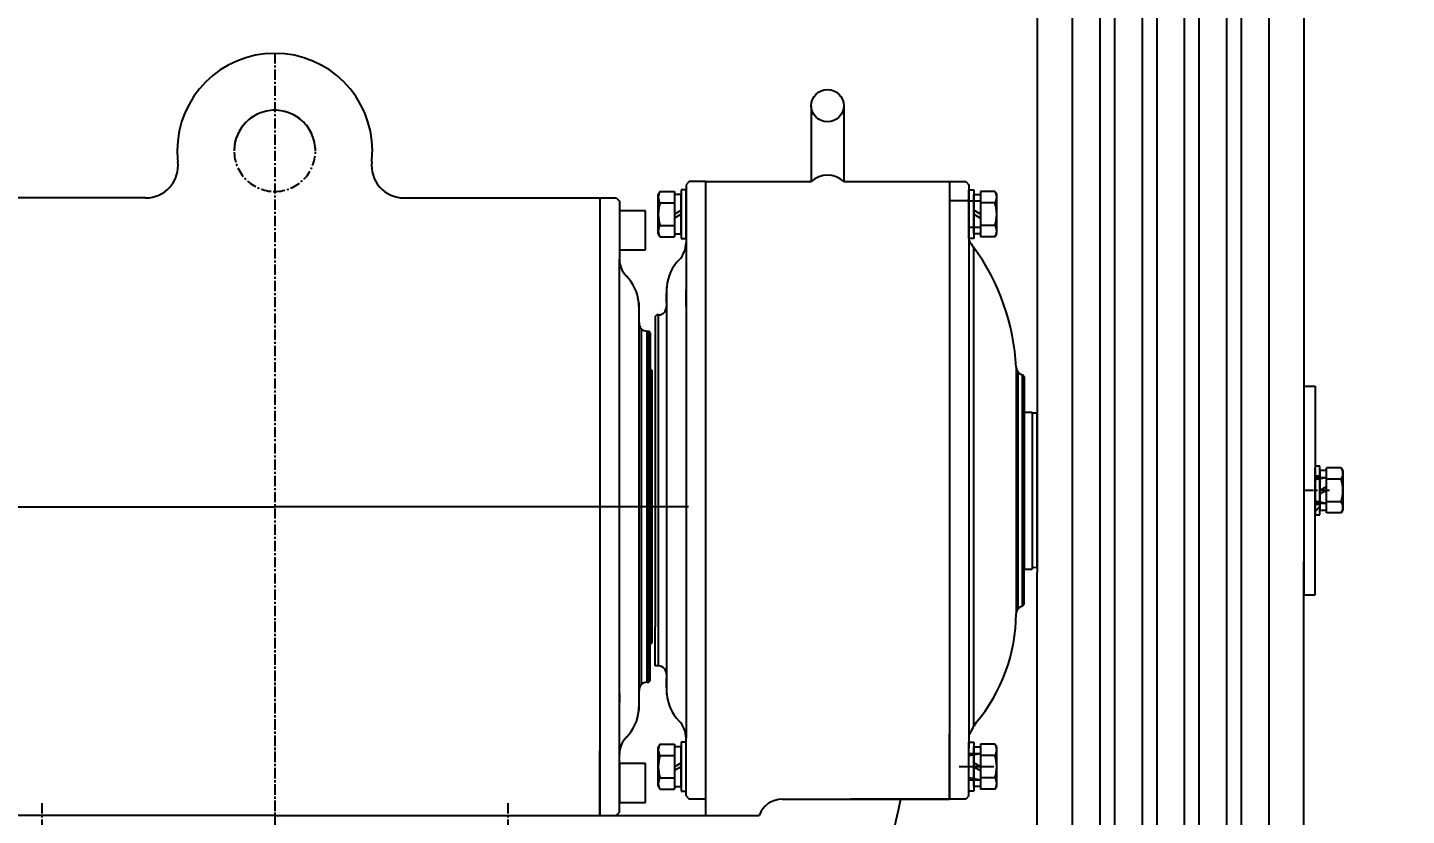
# Model space of a CAD drawing. Extents: x -2130 to 40755, y -2746 to 19315.
# Drawn here: x 22529 to 23377, y 16598 to 17083 of the extents above; entities that cross this region are included whole.
import ezdxf

# ---------------------------------------------------------------- set-up
doc = ezdxf.new("R2010")
doc.units = 0
doc.header["$LTSCALE"] = 5
doc.header["$MEASUREMENT"] = 0
doc.linetypes.add('CENTER', pattern=[2, 1.25, -0.25, 0.25, -0.25])
doc.linetypes.add('PHANTOM', pattern=[2.5, 1.25, -0.25, 0.25, -0.25, 0.25, -0.25])
doc.layers.get('0').update_dxf_attribs({"linetype": 'CONTINUOUS'})
doc.layers.get('DEFPOINTS').update_dxf_attribs({"linetype": 'CONTINUOUS'})
for name, color, linetype in [('3', 3, 'CENTER'), ('4', 4, 'PHANTOM'), ('DIM', 7, 'CONTINUOUS'), ('标注层', 1, 'CONTINUOUS'), ('点划线层', 4, 'CENTER'), ('点画线', 3, 'CENTER'), ('粗实线层', 7, 'CONTINUOUS')]:
    doc.layers.add(name, color=color, linetype=linetype)
doc.layers.add('粗实线', color=7, linetype='CONTINUOUS', lineweight=25)
doc.styles.add('HZ', font='gbenor.shx', dxfattribs={"bigfont": 'gbcbig.shx'})
doc.styles.get("Standard").update_dxf_attribs({"font": 'gbenor.shx', "bigfont": 'gbcbig.shx'})
doc.styles.add('样式 1', font='txt.shx', dxfattribs={"width": 0.78, "bigfont": 'gbcbig.shx'})
doc.dimstyles.new('20', dxfattribs={"dimscale": 20, "dimtxt": 3.5, "dimasz": 2.5, "dimexe": 0.18, "dimexo": 0, "dimgap": 0.5, "dimtad": 1, "dimtoh": 1, "dimdsep": 46, "dimtxsty": 'Standard', "dimcen": 0.09, "dimclrd": 1, "dimclre": 1, "dimclrt": 3, "dimazin": 2, "dimtm": 1e-09, "dimtfac": 1, "dimtmove": 0, "dimatfit": 3, "dimfxl": 0, "dimtolj": 1, "dimtzin": 0, "dimarcsym": 0})
doc.dimstyles.new('ISO-25', dxfattribs={"dimscale": 18, "dimtxt": 3.5, "dimasz": 2.5, "dimexe": 1.25, "dimexo": 0, "dimgap": 1, "dimtad": 1, "dimtoh": 1, "dimdsep": 46, "dimtxsty": 'HZ', "dimcen": 2.5, "dimclrd": 1, "dimclre": 1, "dimclrt": 3, "dimadec": 0, "dimazin": 0, "dimtfac": 1, "dimtmove": 0, "dimatfit": 0, "dimfxl": 0, "dimarcsym": 0})

# ---------------------------------------------------------------- blocks, each defined once
blk = doc.blocks.new('*D269')
at = {"color": 1, "lineweight": -2}
for p, q in [((18376.53, 16797.87), (17893.28, 16797.87)), ((17896.88, 16747.87), (17896.88, 15912.87)), ((18088.75, 15862.87), (17893.28, 15862.87))]:
    blk.add_line(p, q, dxfattribs=at)
at = {"color": 1}
for points in [[(17888.54, 16747.87), (17905.21, 16747.87), (17896.88, 16797.87)], [(17888.54, 15912.87), (17905.21, 15912.87), (17896.88, 15862.87)]]:
    blk.add_solid(points, dxfattribs=at)
at = {"layer": 'DEFPOINTS', "color": 0}
for p in [(18376.53, 16797.87), (17896.88, 15862.87), (18088.75, 15862.87), (37885.36, 3734), (37735.36, 3641.53), (37885.36, 3641.53)]:
    blk.add_point(p, dxfattribs=at)
at = {"layer": '粗实线', "color": 1, "lineweight": -2}
for p, q in [((37735.36, 3641.53), (37735.36, 3756.5)), ((37885.36, 3641.53), (37885.36, 3756.5)), ((37780.36, 3734), (37840.36, 3734))]:
    blk.add_line(p, q, dxfattribs=at)
at = {"layer": '粗实线', "color": 1}
for points in [[(37780.36, 3741.5), (37780.36, 3726.5), (37735.36, 3734)], [(37840.36, 3741.5), (37840.36, 3726.5), (37885.36, 3734)]]:
    blk.add_solid(points, dxfattribs=at)
at = {"color": 3, "insert": (17851.88, 16330.37), "char_height": 70, "attachment_point": 5, "rotation": 90}
blk.add_mtext('\\A1;935', dxfattribs=at)
at = {"layer": '粗实线', "color": 3, "insert": (37810.36, 3783.5), "char_height": 63, "attachment_point": 5, "style": '样式 1'}
blk.add_mtext('150', dxfattribs=at)
blk = doc.blocks.new('*D270')
at = {"color": 1, "lineweight": -2}
for p, q in [((18073.75, 16594.87), (18073.75, 17305.15)), ((19273.75, 16369.87), (19273.75, 17305.15)), ((18123.75, 17301.55), (19223.75, 17301.55))]:
    blk.add_line(p, q, dxfattribs=at)
at = {"color": 1}
for points in [[(18123.75, 17309.89), (18123.75, 17293.22), (18073.75, 17301.55)], [(19223.75, 17309.89), (19223.75, 17293.22), (19273.75, 17301.55)]]:
    blk.add_solid(points, dxfattribs=at)
at = {"layer": 'DEFPOINTS', "color": 0}
for p in [(19273.75, 17301.55), (18073.75, 16594.87), (19273.75, 16369.87), (35485.36, 2341.53), (37885.36, 2341.53), (37885.36, 2207)]:
    blk.add_point(p, dxfattribs=at)
at = {"layer": '粗实线', "color": 1, "lineweight": -2}
for p, q in [((35485.36, 2341.53), (35485.36, 2184.5)), ((37885.36, 2341.53), (37885.36, 2184.5)), ((35530.36, 2207), (37840.36, 2207))]:
    blk.add_line(p, q, dxfattribs=at)
at = {"layer": '粗实线', "color": 1}
for points in [[(35530.36, 2214.5), (35530.36, 2199.5), (35485.36, 2207)], [(37840.36, 2214.5), (37840.36, 2199.5), (37885.36, 2207)]]:
    blk.add_solid(points, dxfattribs=at)
at = {"color": 3, "insert": (18673.75, 17346.55), "char_height": 70, "attachment_point": 5}
blk.add_mtext('\\A1;1200', dxfattribs=at)
at = {"layer": '粗实线', "color": 3, "insert": (37400.91, 2256.5), "char_height": 63, "attachment_point": 5, "style": '样式 1'}
blk.add_mtext('2400', dxfattribs=at)
blk = doc.blocks.new('*D271')
at = {"color": 1, "lineweight": -2}
for p, q in [((18073.75, 16594.87), (18073.75, 17114.46)), ((18123.75, 17110.86), (18773.75, 17110.86)), ((18823.75, 16797.87), (18823.75, 17114.46))]:
    blk.add_line(p, q, dxfattribs=at)
at = {"color": 1}
for points in [[(18123.75, 17119.2), (18123.75, 17102.53), (18073.75, 17110.86)], [(18773.75, 17119.2), (18773.75, 17102.53), (18823.75, 17110.86)]]:
    blk.add_solid(points, dxfattribs=at)
at = {"layer": 'DEFPOINTS', "color": 0}
for p in [(18823.75, 17110.86), (18823.75, 16797.87), (18073.75, 16594.87), (38384.08, 2441.53), (40384.08, 2441.53), (40384.08, 2200)]:
    blk.add_point(p, dxfattribs=at)
at = {"layer": '粗实线', "color": 1, "lineweight": -2}
for p, q in [((38384.08, 2441.53), (38384.08, 2177.5)), ((40384.08, 2441.53), (40384.08, 2177.5)), ((38429.08, 2200), (40339.08, 2200))]:
    blk.add_line(p, q, dxfattribs=at)
at = {"layer": '粗实线', "color": 1}
for points in [[(38429.08, 2207.5), (38429.08, 2192.5), (38384.08, 2200)], [(40339.08, 2207.5), (40339.08, 2192.5), (40384.08, 2200)]]:
    blk.add_solid(points, dxfattribs=at)
at = {"color": 3, "insert": (18448.75, 17155.86), "char_height": 70, "attachment_point": 5}
blk.add_mtext('\\A1;750', dxfattribs=at)
at = {"layer": '粗实线', "color": 3, "insert": (39309, 2249.5), "char_height": 63, "attachment_point": 5, "style": '样式 1'}
blk.add_mtext('2000', dxfattribs=at)
blk = doc.blocks.new('*D272')
at = {"color": 1, "lineweight": -2}
for p, q in [((18823.75, 16797.87), (18823.75, 16546.16)), ((18873.75, 16549.76), (20078.75, 16549.76)), ((20128.75, 16202.87), (20128.75, 16553.36))]:
    blk.add_line(p, q, dxfattribs=at)
at = {"color": 1}
for points in [[(18873.75, 16558.09), (18873.75, 16541.43), (18823.75, 16549.76)], [(20078.75, 16558.09), (20078.75, 16541.43), (20128.75, 16549.76)]]:
    blk.add_solid(points, dxfattribs=at)
at = {"layer": 'DEFPOINTS', "color": 0}
for p in [(18823.75, 16797.87), (20128.75, 16549.76), (20128.75, 16202.87), (37570.36, 3978.09), (36730.36, 3691.42), (37570.36, 3681.65)]:
    blk.add_point(p, dxfattribs=at)
at = {"layer": '粗实线', "color": 1, "lineweight": -2}
for p, q in [((36730.36, 3691.42), (36730.36, 4000.59)), ((37570.36, 3681.65), (37570.36, 4000.59)), ((36775.36, 3978.09), (37525.36, 3978.09))]:
    blk.add_line(p, q, dxfattribs=at)
at = {"layer": '粗实线', "color": 1}
for points in [[(36775.36, 3985.59), (36775.36, 3970.59), (36730.36, 3978.09)], [(37525.36, 3985.59), (37525.36, 3970.59), (37570.36, 3978.09)]]:
    blk.add_solid(points, dxfattribs=at)
at = {"color": 3, "insert": (19476.25, 16594.76), "char_height": 70, "attachment_point": 5}
blk.add_mtext('\\A1;1305', dxfattribs=at)
at = {"layer": '粗实线', "color": 3, "insert": (37121.06, 4027.59), "char_height": 63, "attachment_point": 5, "style": '样式 1'}
blk.add_mtext('840', dxfattribs=at)
blk = doc.blocks.new('*D253')
at = {"color": 1, "lineweight": -2}
for p, q in [((22215.27, 17200.75), (22215.27, 17263.81)), ((23150.27, 17200.75), (23150.27, 17263.81)), ((22265.27, 17260.21), (23100.27, 17260.21))]:
    blk.add_line(p, q, dxfattribs=at)
at = {"color": 1}
for points in [[(22265.27, 17268.54), (22265.27, 17251.88), (22215.27, 17260.21)], [(23100.27, 17268.54), (23100.27, 17251.88), (23150.27, 17260.21)]]:
    blk.add_solid(points, dxfattribs=at)
at = {"layer": 'DEFPOINTS', "color": 0}
for p in [(23150.27, 17260.21), (22215.27, 17200.75), (23150.27, 17200.75), (35792.86, -112.47), (36407.86, -235.5), (36407.86, -258)]:
    blk.add_point(p, dxfattribs=at)
at = {"layer": '粗实线', "color": 1, "lineweight": -2}
for p, q in [((35792.86, -112.47), (35792.86, -280.5)), ((36407.86, -235.5), (36407.86, -280.5)), ((35837.86, -258), (36362.86, -258))]:
    blk.add_line(p, q, dxfattribs=at)
at = {"layer": '粗实线', "color": 1}
for points in [[(35837.86, -250.5), (35837.86, -265.5), (35792.86, -258)], [(36362.86, -250.5), (36362.86, -265.5), (36407.86, -258)]]:
    blk.add_solid(points, dxfattribs=at)
at = {"color": 3, "insert": (22682.77, 17305.21), "char_height": 70, "attachment_point": 5}
blk.add_mtext('\\A1;935', dxfattribs=at)
at = {"layer": '粗实线', "color": 3, "insert": (36109.5, -208.5), "char_height": 63, "attachment_point": 5, "style": '样式 1'}
blk.add_mtext('615', dxfattribs=at)
blk = doc.blocks.new('*D276')
at = {"color": 1, "lineweight": -2}
for p, q in [((22051.27, 17200.75), (22051.27, 17263.91)), ((22215.27, 17200.75), (22215.27, 17263.91)), ((22165.27, 17260.31), (22101.27, 17260.31))]:
    blk.add_line(p, q, dxfattribs=at)
at = {"color": 1}
for points in [[(22101.27, 17268.64), (22101.27, 17251.97), (22051.27, 17260.31)], [(22165.27, 17268.64), (22165.27, 17251.97), (22215.27, 17260.31)]]:
    blk.add_solid(points, dxfattribs=at)
at = {"layer": 'DEFPOINTS', "color": 0}
for p in [(22051.27, 17260.31), (22051.27, 17200.75), (22215.27, 17200.75), (40339.08, 5023), (38401.08, 4982.53), (40339.08, 4161.53)]:
    blk.add_point(p, dxfattribs=at)
at = {"layer": '粗实线', "color": 1, "lineweight": -2}
for p, q in [((38401.08, 4982.53), (38401.08, 5045.5)), ((40339.08, 4161.53), (40339.08, 5045.5)), ((38446.08, 5023), (40294.08, 5023))]:
    blk.add_line(p, q, dxfattribs=at)
at = {"layer": '粗实线', "color": 1}
for points in [[(38446.08, 5030.5), (38446.08, 5015.5), (38401.08, 5023)], [(40294.08, 5030.5), (40294.08, 5015.5), (40339.08, 5023)]]:
    blk.add_solid(points, dxfattribs=at)
at = {"color": 3, "insert": (22133.27, 17305.31), "char_height": 70, "attachment_point": 5}
blk.add_mtext('\\A1;164', dxfattribs=at)
at = {"layer": '粗实线', "color": 3, "insert": (39059.5, 5072.5), "char_height": 63, "attachment_point": 5, "style": '样式 1'}
blk.add_mtext('1938', dxfattribs=at)
blk = doc.blocks.new('*D277')
at = {"color": 1, "lineweight": -2}
for p, q in [((23150.27, 17200.87), (23150.27, 17263.81)), ((23314.27, 17200.87), (23314.27, 17263.81)), ((23200.27, 17260.21), (23264.27, 17260.21))]:
    blk.add_line(p, q, dxfattribs=at)
at = {"color": 1}
for points in [[(23200.27, 17268.54), (23200.27, 17251.88), (23150.27, 17260.21)], [(23264.27, 17268.54), (23264.27, 17251.88), (23314.27, 17260.21)]]:
    blk.add_solid(points, dxfattribs=at)
at = {"layer": 'DEFPOINTS', "color": 0}
for p in [(23314.27, 17260.21), (23150.27, 17200.87), (23314.27, 17200.87), (36572, 1663.53), (36685.36, 1663.53), (36675.36, 1013.53)]:
    blk.add_point(p, dxfattribs=at)
at = {"layer": '粗实线', "color": 1, "lineweight": -2}
for p, q in [((36685.36, 1663.53), (36549.5, 1663.53)), ((36572, 1058.53), (36572, 1618.53)), ((36675.36, 1013.53), (36549.5, 1013.53))]:
    blk.add_line(p, q, dxfattribs=at)
at = {"layer": '粗实线', "color": 1}
for points in [[(36564.5, 1618.53), (36579.5, 1618.53), (36572, 1663.53)], [(36564.5, 1058.53), (36579.5, 1058.53), (36572, 1013.53)]]:
    blk.add_solid(points, dxfattribs=at)
at = {"color": 3, "insert": (23232.27, 17305.21), "char_height": 70, "attachment_point": 5}
blk.add_mtext('\\A1;164', dxfattribs=at)
at = {"layer": '粗实线', "color": 3, "insert": (36522.5, 1333.53), "char_height": 63, "attachment_point": 5, "rotation": 90, "style": '样式 1'}
blk.add_mtext('650', dxfattribs=at)
blk = doc.blocks.new('*D279')
at = {"color": 1, "lineweight": -2}
for p, q in [((23311.27, 17203.87), (23474.05, 17203.87)), ((23470.45, 17153.87), (23470.45, 16441.87)), ((23311.27, 16391.87), (23474.05, 16391.87))]:
    blk.add_line(p, q, dxfattribs=at)
at = {"color": 1}
for points in [[(23462.12, 17153.87), (23478.78, 17153.87), (23470.45, 17203.87)], [(23462.12, 16441.87), (23478.78, 16441.87), (23470.45, 16391.87)]]:
    blk.add_solid(points, dxfattribs=at)
at = {"layer": 'DEFPOINTS', "color": 0}
for p in [(23311.27, 17203.87), (23311.27, 16391.87), (23470.45, 16391.87), (38714.08, 3641.53), (39034.08, 3641.53), (38714.08, 3524)]:
    blk.add_point(p, dxfattribs=at)
at = {"layer": '粗实线', "color": 1, "lineweight": -2}
for p, q in [((38714.08, 3641.53), (38714.08, 3501.5)), ((39034.08, 3641.53), (39034.08, 3501.5)), ((38989.08, 3524), (38759.08, 3524))]:
    blk.add_line(p, q, dxfattribs=at)
at = {"layer": '粗实线', "color": 1}
for points in [[(38759.08, 3531.5), (38759.08, 3516.5), (38714.08, 3524)], [(38989.08, 3531.5), (38989.08, 3516.5), (39034.08, 3524)]]:
    blk.add_solid(points, dxfattribs=at)
at = {"color": 3, "insert": (23425.45, 16797.87), "char_height": 70, "attachment_point": 5, "rotation": 90}
blk.add_mtext('\\A1;812', dxfattribs=at)
at = {"layer": '粗实线', "color": 3, "insert": (38919.5, 3573.5), "char_height": 63, "attachment_point": 5, "style": '样式 1'}
blk.add_mtext('320', dxfattribs=at)
blk = doc.blocks.new('*U165')
at = {"layer": '4', "color": 7, "linetype": 'Continuous'}
for p, q in [((4155.38, 1342.24), (4151.28, 1342.24)), ((4151.28, 1342.24), (4151.28, 1317.84)), ((4155.38, 1317.84), (4155.38, 1342.24)), ((4151.28, 1330.04), (4155.38, 1332.41)), ((4155.38, 1330.04), (4151.28, 1327.67)), ((4151.28, 1317.84), (4155.38, 1317.84))]:
    blk.add_line(p, q, dxfattribs=at)
at = {"layer": '4', "color": 3, "linetype": 'CENTER'}
blk.add_line((4143.08, 1330.04), (4163.58, 1330.04), dxfattribs=at)
blk = doc.blocks.new('*U164')
at = {"layer": '4', "color": 7, "linetype": 'Continuous'}
for p, q in [((4158.38, 1345.04), (4155.38, 1345.04)), ((4155.38, 1345.04), (4155.38, 1315.04)), ((4158.38, 1315.04), (4158.38, 1345.04)), ((4155.38, 1315.04), (4158.38, 1315.04))]:
    blk.add_line(p, q, dxfattribs=at)
at = {"layer": '4', "color": 3, "linetype": 'CENTER'}
blk.add_line((4149.38, 1330.04), (4164.38, 1330.04), dxfattribs=at)

msp = doc.modelspace()

# ---------------------------------------------------------------- hatches: boundary and pattern name
at = {"layer": '标注层', "linetype": 'Continuous'}
h = msp.add_hatch(dxfattribs=at)
h.set_pattern_fill('ANSI31', color=1, scale=12, style=0)
h.set_pattern_definition([(45, (18025.237, 15637.83), (-26.94077, 26.94077), [])])
h.paths.add_polyline_path([(23324.1772, 16812.873), (23321.1772, 16812.873), (23321.1772, 16806.623), (23324.1772, 16806.623)])
h.paths.add_polyline_path([(23324.1772, 16789.123), (23321.1772, 16789.123), (23321.1772, 16782.873), (23324.1772, 16782.873)])

# ---------------------------------------------------------------- linework, layer by layer
for p, q in [((23171.7749, 17197.873), (23171.7749, 16074.9507)), ((23188.7749, 17197.873), (23188.7749, 16074.9507)), ((23197.7749, 17197.873), (23197.7749, 16074.9507)), ((23214.7749, 17197.873), (23214.7749, 16074.9507)), ((23223.7749, 17197.873), (23223.7749, 16074.9507)), ((23240.7749, 17197.873), (23240.7749, 16074.9507)), ((23249.7749, 17197.873), (23249.7749, 16074.9507)), ((23266.7749, 17197.873), (23266.7749, 16074.9507)), ((23275.7749, 17197.873), (23275.7749, 16074.9507)), ((23292.7749, 17197.873), (23292.7749, 16074.9507)), ((22946.2774, 16987.873), (22936.2774, 16987.873)), ((22601.7814, 16977.873), (22481.2774, 16977.873)), ((22760.7734, 16977.873), (22881.2774, 16977.873)), ((23096.2774, 16976.373), (23108.2774, 16976.373)), ((22934.2774, 16950.2669), (22934.2774, 16645.4791)), ((22893.2774, 16635.4791), (22893.2774, 16940.2669)), ((22922.38, 16672.5211), (22922.38, 16923.2249)), ((22905.1748, 16913.2249), (22905.1748, 16662.5211)), ((22917.2244, 16689.873), (22917.2244, 16905.873)), ((22922.2155, 16911.1724), (22922.2244, 16684.8732)), ((22905.3394, 16674.5736), (22905.3394, 16901.1724)), ((22906.6905, 16897.445), (22906.6905, 16678.3011)), ((22910.3304, 16679.873), (22910.3304, 16895.873)), ((22911.2774, 16895.873), (22911.2774, 16679.873)), ((22913.2774, 16871.8819), (22912.2774, 16871.8819)), ((22912.2774, 16871.873), (22912.2774, 16703.873)), ((22913.2774, 16871.8819), (22913.2774, 16703.8641)), ((23314.2749, 16862.1281), (23314.2749, 16733.6179)), ((23314.2749, 16862.1281), (23321.1772, 16862.1281)), ((23321.1772, 16862.1281), (23321.1772, 16797.873)), ((23321.1772, 16733.6179), (23321.1772, 16797.873)), ((22913.2774, 16733.873), (22913.2774, 16713.873)), ((23314.2749, 16733.6179), (23321.1772, 16733.6179)), ((22913.2774, 16703.8641), (22913.2774, 16717.873))]:
    msp.add_line(p, q)
at = {"color": 7, "linetype": 'Continuous'}
for p, q in [((22909.2774, 16969.873), (22893.2774, 16969.873)), ((22893.2774, 16969.873), (22893.2774, 16945.873)), ((22909.2774, 16945.873), (22909.2774, 16969.873)), ((22893.2774, 16945.873), (22909.2774, 16945.873)), ((23321.1772, 16784.0166), (23321.1772, 16811.7294)), ((22909.2774, 16629.873), (22893.2774, 16629.873)), ((22893.2774, 16629.873), (22893.2774, 16605.873)), ((22909.2774, 16605.873), (22909.2774, 16629.873)), ((22893.2774, 16605.873), (22909.2774, 16605.873))]:
    msp.add_line(p, q, dxfattribs=at)
at = {"layer": '3', "ltscale": 50}
for p in [(22426.6914, 16787.873), (22935.8634, 16787.873)]:
    msp.add_line(p, (22681.2774, 16787.873), dxfattribs=at)
at = {"layer": '4', "color": 7, "linetype": 'Continuous'}
for p, q in [((22917.1774, 16979.873), (22918.2492, 16981.7294)), ((22918.2492, 16981.7294), (22927.1774, 16981.7294)), ((22927.1774, 16981.7294), (22927.1774, 16954.0166)), ((22934.2774, 16982.873), (22931.2774, 16982.873)), ((22931.2774, 16982.873), (22931.2774, 16952.873)), ((22934.2774, 16952.873), (22934.2774, 16982.873)), ((23108.2774, 16952.873), (23108.2774, 16982.873)), ((23108.2774, 16982.873), (23111.2774, 16982.873)), ((23111.2774, 16982.873), (23111.2774, 16952.873)), ((23115.3774, 16981.7294), (23115.3774, 16954.0166)), ((23124.3056, 16981.7294), (23115.3774, 16981.7294)), ((23125.3774, 16979.873), (23124.3056, 16981.7294)), ((22917.1774, 16955.873), (22917.1774, 16979.873)), ((22918.2492, 16974.8012), (22927.1774, 16974.8012)), ((22931.2774, 16980.073), (22927.1774, 16980.073)), ((22927.1774, 16980.073), (22927.1774, 16955.673)), ((22931.2774, 16955.673), (22931.2774, 16980.073)), ((23115.3774, 16975.873), (23108.2774, 16975.873)), ((23111.2774, 16955.673), (23111.2774, 16980.073)), ((23111.2774, 16980.073), (23115.3774, 16980.073)), ((23115.3774, 16980.073), (23115.3774, 16955.673)), ((23124.3056, 16974.8012), (23115.3774, 16974.8012)), ((23125.3774, 16955.873), (23125.3774, 16979.873)), ((22927.1774, 16967.873), (22931.2774, 16970.2401)), ((22931.2774, 16967.873), (22927.1774, 16965.5059)), ((23115.3774, 16967.873), (23111.2774, 16970.2401)), ((23111.2774, 16967.873), (23115.3774, 16965.5059)), ((22918.2492, 16960.9448), (22927.1774, 16960.9448)), ((23108.2774, 16959.873), (23115.3774, 16959.873)), ((23124.3056, 16960.9448), (23115.3774, 16960.9448)), ((22918.2492, 16954.0166), (22917.1774, 16955.873)), ((22918.2492, 16954.0166), (22927.1774, 16954.0166)), ((22927.1774, 16955.673), (22931.2774, 16955.673)), ((22931.2774, 16952.873), (22934.2774, 16952.873)), ((23111.2774, 16952.873), (23108.2774, 16952.873)), ((23115.3774, 16955.673), (23111.2774, 16955.673)), ((23124.3056, 16954.0166), (23115.3774, 16954.0166)), ((23124.3056, 16954.0166), (23125.3774, 16955.873)), ((22934.2774, 16642.873), (22931.2774, 16642.873)), ((22931.2774, 16642.873), (22931.2774, 16612.873)), ((22934.2774, 16612.873), (22934.2774, 16642.873)), ((22917.1774, 16639.873), (22918.2492, 16641.7294)), ((22917.1774, 16615.873), (22917.1774, 16639.873)), ((22918.2492, 16641.7294), (22927.1774, 16641.7294)), ((22918.2492, 16634.8012), (22927.1774, 16634.8012)), ((22927.1774, 16641.7294), (22927.1774, 16614.0166)), ((22931.2774, 16640.073), (22927.1774, 16640.073)), ((22927.1774, 16640.073), (22927.1774, 16615.673)), ((22931.2774, 16615.673), (22931.2774, 16640.073)), ((23115.3774, 16635.873), (23108.2774, 16635.873)), ((23115.3774, 16635.873), (23108.2774, 16634.5418)), ((23115.3774, 16641.7294), (23115.3774, 16614.0166)), ((23124.3056, 16641.7294), (23115.3774, 16641.7294)), ((23124.3056, 16634.8012), (23115.3774, 16634.8012)), ((23125.3774, 16639.873), (23124.3056, 16641.7294)), ((23125.3774, 16615.873), (23125.3774, 16639.873)), ((22927.1774, 16627.873), (22931.2774, 16630.2401)), ((22931.2774, 16627.873), (22927.1774, 16625.5059)), ((22918.2492, 16620.9448), (22927.1774, 16620.9448)), ((23108.2774, 16621.2043), (23115.3774, 16619.873)), ((23108.2774, 16619.873), (23115.3774, 16619.873)), ((23124.3056, 16620.9448), (23115.3774, 16620.9448)), ((22918.2492, 16614.0166), (22917.1774, 16615.873)), ((22918.2492, 16614.0166), (22927.1774, 16614.0166)), ((22927.1774, 16615.673), (22931.2774, 16615.673)), ((22931.2774, 16612.873), (22934.2774, 16612.873)), ((23124.3056, 16614.0166), (23115.3774, 16614.0166)), ((23124.3056, 16614.0166), (23125.3774, 16615.873))]:
    msp.add_line(p, q, dxfattribs=at)
for centre, radius, start, end in [((22923.3114, 16978.2653), 6.134, 145.6157525, 214.3842475), ((23119.2434, 16978.2653), 6.134, 325.6157525, 34.3842475), ((22940.1056, 16967.873), 22.9282, 162.4120462, 197.5879538), ((23102.4492, 16967.873), 22.9282, 342.4120462, 17.5879538), ((22923.3114, 16957.4807), 6.134, 145.6157525, 214.3842475), ((23119.2434, 16957.4807), 6.134, 325.6157525, 34.3842475), ((22923.3114, 16638.2653), 6.134, 145.6157525, 214.3842475), ((22940.1056, 16627.873), 22.9282, 162.4120462, 197.5879538), ((23119.2434, 16638.2653), 6.134, 325.6157525, 34.3842475), ((23102.4492, 16627.873), 22.9282, 342.4120462, 17.5879538), ((22923.3114, 16617.4807), 6.134, 145.6157525, 214.3842475), ((23119.2434, 16617.4807), 6.134, 325.6157525, 34.3842475)]:
    msp.add_arc(centre, radius, start, end, dxfattribs=at)
at = {"layer": 'DIM'}
for p, q in [((22946.2774, 16807.873), (22946.2774, 16618.873)), ((22946.2774, 16636.873), (22946.2774, 16618.873)), ((22946.2774, 16618.873), (22946.2774, 16597.873)), ((22993.3985, 16607.873), (23096.2774, 16607.873)), ((23096.2774, 16607.873), (23035.5193, 16607.873)), ((23035.5193, 16607.873), (23076.2774, 16607.873)), ((22681.2774, 16597.873), (22383.293, 16597.873)), ((22681.2774, 16597.873), (22979.2618, 16597.873))]:
    msp.add_line(p, q, dxfattribs=at)
for centre, radius, start, end in [((22993.3941, 16592.8869), 14.9861, 89.9831775, 160.5662367), ((23747.3255, 16446.0907), 700, 166.6371214, 185.4113491)]:
    msp.add_arc(centre, radius, start, end, dxfattribs=at)
at = {"layer": '标注层', "color": 7, "linetype": 'Continuous'}
for p, q in [((23321.1772, 16812.873), (23321.1772, 16782.873)), ((23324.1772, 16812.873), (23321.1772, 16812.873)), ((23324.1772, 16782.873), (23324.1772, 16812.873)), ((23324.1772, 16806.623), (23321.1772, 16806.623)), ((23321.1772, 16805.873), (23328.2772, 16805.873)), ((23321.1772, 16804.5418), (23328.2772, 16805.873)), ((23324.1772, 16810.073), (23324.1772, 16785.673)), ((23328.2772, 16810.073), (23324.1772, 16810.073)), ((23337.2055, 16811.7294), (23328.2772, 16811.7294)), ((23328.2772, 16784.0166), (23328.2772, 16811.7294)), ((23328.2772, 16785.673), (23328.2772, 16810.073)), ((23337.2055, 16804.8012), (23328.2772, 16804.8012)), ((23337.2055, 16811.7294), (23338.2772, 16809.873)), ((23338.2772, 16809.873), (23338.2772, 16785.873)), ((23324.1772, 16797.873), (23328.2772, 16800.2401)), ((23328.2772, 16797.873), (23324.1772, 16795.5059)), ((23328.2772, 16789.873), (23321.1772, 16791.2043)), ((23328.2772, 16789.873), (23321.1772, 16789.873)), ((23324.1772, 16789.123), (23321.1772, 16789.123)), ((23337.2055, 16790.9448), (23328.2772, 16790.9448)), ((23321.1772, 16782.873), (23324.1772, 16782.873)), ((23324.1772, 16785.673), (23328.2772, 16785.673)), ((23337.2055, 16784.0166), (23328.2772, 16784.0166)), ((23338.2772, 16785.873), (23337.2055, 16784.0166))]:
    msp.add_line(p, q, dxfattribs=at)
at = {"layer": '标注层', "color": 3, "linetype": 'CENTER'}
msp.add_line((23330.1772, 16797.873), (23315.1772, 16797.873), dxfattribs=at)
at = {"layer": '标注层', "color": 7, "linetype": 'Continuous'}
for centre, radius, start, end in [((23332.1433, 16808.2653), 6.134, 325.6157525, 34.3842475), ((23315.349, 16797.873), 22.9282, 342.4120462, 17.5879538), ((23332.1433, 16787.4807), 6.134, 325.6157525, 34.3842475)]:
    msp.add_arc(centre, radius, start, end, dxfattribs=at)
at = {"layer": '点划线层'}
for p, q in [((22681.2774, 16717.1134), (22681.2774, 15846.1838)), ((22681.2774, 16717.1134), (22681.2774, 15846.1838)), ((22537.9441, 16605.403), (22537.9441, 15843.9693)), ((22824.6107, 16605.403), (22824.6107, 15843.9693))]:
    msp.add_line(p, q, dxfattribs=at)
at = {"layer": '点画线'}
msp.add_line((22681.2774, 17066.8392), (22681.2774, 16040.3675), dxfattribs=at)
msp.add_line((22681.2774, 17066.8392), (22681.2774, 16040.3675), dxfattribs=at)
for start, end in [(90, 270), (270, 90)]:
    msp.add_arc((22681.2774, 17006.8392), 25, start, end, dxfattribs=at)
at = {"layer": '粗实线'}
for p, q in [((23096.2774, 16987.873), (23106.2774, 16987.873)), ((23096.2774, 16987.873), (23096.2774, 16947.873)), ((23106.2774, 16987.873), (23108.2774, 16985.873)), ((23108.2774, 16985.873), (23108.2774, 16956.3883)), ((23142.2774, 16867.8731), (23141.1383, 16869.0122)), ((23142.2774, 16867.8731), (23142.2774, 16846.373)), ((23142.2774, 16727.8729), (23142.2774, 16749.373)), ((23142.2774, 16727.8729), (23141.1383, 16726.7338)), ((23096.2774, 16607.873), (23096.2774, 16647.873)), ((23108.2774, 16609.873), (23108.2774, 16639.3577)), ((23108.2774, 16609.873), (23106.2774, 16607.873)), ((23106.2774, 16607.873), (23096.2774, 16607.873))]:
    msp.add_line(p, q, dxfattribs=at)
for centre, radius, start, end in [((23124.5858, 16959.4966), 17.9734, 204.8564524, 221.6696028), ((23000.4861, 16866.7987), 137, 2.8555927, 36.1148113), ((23142.3098, 16873.873), 5, 182.8555927, 256.4501138), ((23031.8687, 16722.6255), 105.4485, 319.9357881, 359.7264742), ((23142.3098, 16721.873), 5, 103.5498862, 177.1444073), ((23144.0974, 16632.2704), 38.7225, 144.5048366, 157.674914)]:
    msp.add_arc(centre, radius, start, end, dxfattribs=at)
at = {"layer": '粗实线层'}
for p, q in [((23150.2749, 17200.873), (23150.2749, 16848.373)), ((23314.2749, 17200.873), (23314.2749, 16841.5397)), ((23011.2774, 17034.6293), (23011.2774, 16987.873)), ((23031.2774, 17034.6293), (23031.2774, 16987.873)), ((22936.2774, 16987.873), (22934.2774, 16985.873)), ((22934.2774, 16985.873), (22934.2774, 16950.2669)), ((22946.2774, 16987.873), (22946.2774, 16947.873)), ((22946.2774, 16987.873), (23011.2774, 16987.873)), ((23031.2774, 16987.873), (23096.2774, 16987.873)), ((22881.2774, 16977.873), (22881.2774, 16597.873)), ((22881.2774, 16977.873), (22881.2774, 16925.5699)), ((22881.2774, 16977.873), (22881.2774, 16937.873)), ((22881.2774, 16977.873), (22891.2774, 16977.873)), ((22881.2774, 16977.873), (22881.2774, 16597.873)), ((22891.2774, 16977.873), (22893.2774, 16975.873)), ((22893.2774, 16975.873), (22893.2774, 16940.2669)), ((23108.2774, 16956.3883), (23108.2774, 16639.3577)), ((22946.2774, 16947.873), (22946.2774, 16607.873)), ((23096.2774, 16947.873), (23096.2774, 16607.873)), ((23111.1599, 16947.9903), (23111.1599, 16652.6309)), ((22915.2774, 16904.873), (22916.2774, 16905.873)), ((22917.2244, 16905.873), (22916.2774, 16905.873)), ((22915.2774, 16904.873), (22915.2774, 16881.873)), ((22910.3304, 16895.873), (22911.2774, 16895.873)), ((22912.2774, 16894.873), (22911.2774, 16895.873)), ((22912.2774, 16894.873), (22912.2774, 16871.873)), ((22915.2774, 16881.873), (22915.2774, 16713.873)), ((23137.316, 16873.6239), (23137.316, 16722.1221)), ((23138.4602, 16870.6823), (23138.4602, 16725.0637)), ((23141.1383, 16726.7338), (23141.1383, 16869.0122)), ((23142.2774, 16846.373), (23142.2774, 16749.373)), ((23142.2774, 16846.1232), (23147.28, 16846.1232)), ((23147.28, 16846.1232), (23147.28, 16749.373)), ((23150.2749, 16848.373), (23150.2749, 16747.373)), ((23150.2774, 16845.373), (23147.28, 16845.4979)), ((23150.2774, 16837.3661), (23149.9444, 16837.3799)), ((23150.2774, 16750.373), (23150.2774, 16845.373)), ((23314.2749, 16841.5397), (23314.2749, 16754.2063)), ((23314.2749, 16394.873), (23314.2749, 16754.2063)), ((23142.2774, 16749.373), (23147.28, 16749.373)), ((23150.2774, 16750.373), (23147.28, 16750.2481)), ((23150.2749, 16394.873), (23150.2749, 16747.373)), ((22915.2774, 16689.873), (22915.2774, 16713.873)), ((22912.2774, 16680.873), (22912.2774, 16703.873)), ((22912.2774, 16703.873), (22913.2774, 16703.873)), ((22917.2244, 16689.873), (22915.2774, 16689.873)), ((22910.3304, 16679.873), (22911.2774, 16679.873)), ((22912.2774, 16680.873), (22911.2774, 16679.873)), ((22881.2774, 16650.1761), (22881.2774, 16597.873)), ((22934.2774, 16609.873), (22934.2774, 16645.4791)), ((22881.2774, 16597.873), (22881.2774, 16637.873)), ((22893.2774, 16599.873), (22893.2774, 16635.4791)), ((22934.2774, 16609.873), (22936.2774, 16607.873)), ((22893.2774, 16599.873), (22891.2774, 16597.873)), ((22946.2774, 16607.873), (22936.2774, 16607.873)), ((22881.2774, 16597.873), (22891.2774, 16597.873))]:
    msp.add_line(p, q, dxfattribs=at)
msp.add_circle((23021.2774, 17034.6293), 10, dxfattribs=at)
for centre, radius, start, end in [((22681.2774, 17006.8392), 60, 90, 180), ((22681.2774, 17006.8392), 60, 0, 90), ((22681.2774, 17006.8392), 25, 90, 180), ((22681.2774, 17006.8392), 25, 0, 90), ((22681.2774, 17006.8392), 60, 180, 186.4350694), ((22681.2774, 17006.8392), 60, 353.5649306, 0), ((22601.7814, 16997.873), 20, 270, 6.4350694), ((22760.7734, 16997.873), 20, 173.5649306, 270), ((23021.2774, 16977.2414), 14.5956, 46.7533908, 133.2466092), ((22919.2774, 16950.2669), 15, 315.5846914, 0), ((22908.2774, 16940.2669), 15, 180, 224.4153086), ((22949.2774, 16920.873), 27, 135.5846914, 175.0027478), ((22878.2774, 16910.873), 27, 4.9972522, 44.4153086), ((23004.0683, 16916.0821), 82, 175.0027478, 183.4325962), ((23004.0683, 16916.0821), 70, 175.0027478, 184.5965792), ((22823.4865, 16906.0821), 82, 356.5674038, 4.9972522), ((22917.2244, 16910.873), 5, 270, 3.4325962), ((22910.3304, 16900.873), 5, 176.5674038, 270), ((22917.2244, 16684.873), 5, 356.5674038, 90), ((23004.0683, 16679.6639), 82, 176.5674038, 184.9972522), ((22910.3304, 16674.873), 5, 90, 183.4325962), ((22823.4865, 16669.6639), 70, 355.0027478, 4.5965792), ((22823.4865, 16669.6639), 82, 355.0027478, 3.4325962), ((22949.2774, 16674.873), 27, 184.9972522, 224.4153086), ((22878.2774, 16664.873), 27, 315.5846914, 355.0027478), ((22919.2774, 16645.4791), 15, 0, 44.4153086), ((22908.2774, 16635.4791), 15, 135.5846914, 180)]:
    msp.add_arc(centre, radius, start, end, dxfattribs=at)

# ---------------------------------------------------------------- block references
at = {"layer": '4', "color": 3, "linetype": 'CENTER', "xscale": -1}
for name in ['*U164', '*U165']:
    msp.add_blockref(name, (27266.6616, 15297.8317), dxfattribs=at)

# ---------------------------------------------------------------- dimensions: what is measured, and where the dimension line sits
for base, p1, p2, picture, middle in [((19273.7512, 17301.554), (18073.7512, 16594.873), (19273.7512, 16369.873), '*D270', (18673.7512, 17346.554)), ((22051.2748, 17260.306), (22215.2748, 17200.7481), (22051.2748, 17200.7481), '*D276', (22133.2748, 17305.306)), ((23150.2749, 17260.2087), (22215.2748, 17200.7481), (23150.2749, 17200.7481), '*D253', (22682.7748, 17305.2087)), ((23314.2749, 17260.2087), (23150.2749, 17200.873), (23314.2749, 17200.873), '*D277', (23232.2749, 17305.2087)), ((18823.7512, 17110.863), (18073.7512, 16594.873), (18823.7512, 16797.873), '*D271', (18448.7512, 17155.863)), ((20128.7512, 16549.7598), (18823.7512, 16797.873), (20128.7512, 16202.873), '*D272', (19476.2512, 16594.7598))]:
    dim = msp.add_linear_dim(base=base, p1=p1, p2=p2, dimstyle='20')
    dim.commit()
    dim.dimension.update_dxf_attribs({"geometry": picture, "text_midpoint": middle})
for base, p1, p2, picture, middle in [((23470.45, 16391.873), (23311.2749, 17203.873), (23311.2749, 16391.873), '*D279', (23425.45, 16797.873)), ((17896.8754, 15862.873), (18376.5283, 16797.873), (18088.7512, 15862.873), '*D269', (17851.8754, 16330.373))]:
    dim = msp.add_linear_dim(base=base, p1=p1, p2=p2, angle=90, dimstyle='20')
    dim.commit()
    dim.dimension.update_dxf_attribs({"geometry": picture, "text_midpoint": middle})
at = {"layer": '粗实线'}
for base, p1, p2, angle, picture, middle in [((37885.3604, 2207), (35485.3604, 2341.5272), (37885.3604, 2341.5272), 180, '*D270', (37400.9092, 2207)), ((36571.9999, 1663.5272), (36675.3604, 1013.5272), (36685.3604, 1663.5272), 90, '*D277', (36571.9999, 1333.5272)), ((40384.0827, 2200), (38384.0827, 2441.5272), (40384.0827, 2441.5272), 180, '*D271', (39309, 2200))]:
    dim = msp.add_linear_dim(base=base, p1=p1, p2=p2, angle=angle, dimstyle='ISO-25', override={"dimtxsty": '样式 1'}, dxfattribs=at)
    dim.commit()
    dim.dimension.update_dxf_attribs({"geometry": picture, "text_midpoint": middle, "dimtype": 160})
for base, p1, p2, picture, middle in [((40339.0827, 5023), (38401.0827, 4982.5272), (40339.0827, 4161.5272), '*D276', (39059.4999, 5023)), ((36407.8604, -258), (35792.8604, -112.4728), (36407.8604, -235.5), '*D253', (36109.5, -258)), ((38714.0827, 3524), (39034.0827, 3641.5272), (38714.0827, 3641.5272), '*D279', (38919.5, 3524)), ((37885.3604, 3734), (37735.3604, 3641.5272), (37885.3604, 3641.5272), '*D269', (37810.3604, 3734)), ((37570.3604, 3978.0896), (36730.3604, 3691.4236), (37570.3604, 3681.6465), '*D272', (37121.065, 3978.0896))]:
    dim = msp.add_linear_dim(base=base, p1=p1, p2=p2, dimstyle='ISO-25', override={"dimtxsty": '样式 1'}, dxfattribs=at)
    dim.commit()
    dim.dimension.update_dxf_attribs({"geometry": picture, "text_midpoint": middle, "dimtype": 160})

doc.saveas('drawing.dxf')
